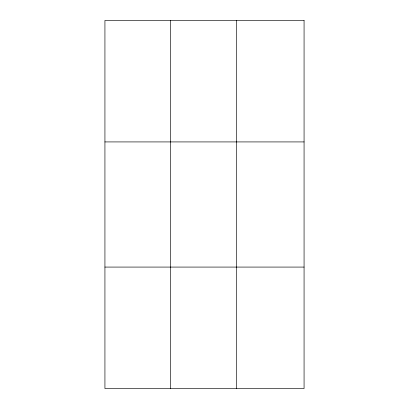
<?xml version="1.0" encoding="UTF-8"?>
<svg xmlns="http://www.w3.org/2000/svg" width="409" height="409" viewBox="0 0 409 409"><rect width="100%" height="100%" fill="white"/><g stroke="black" fill="none" stroke-linecap="round" stroke-linejoin="round"><path stroke-width="0.61" d="M170.645 388.55L170.645 20.45M236.361 388.55L236.361 20.45M104.929 141.923L304.071 141.923M104.929 267.077L304.071 267.077M304.071 20.45L304.071 388.55L104.929 388.55L104.929 20.45L304.071 20.45"/></g></svg>
